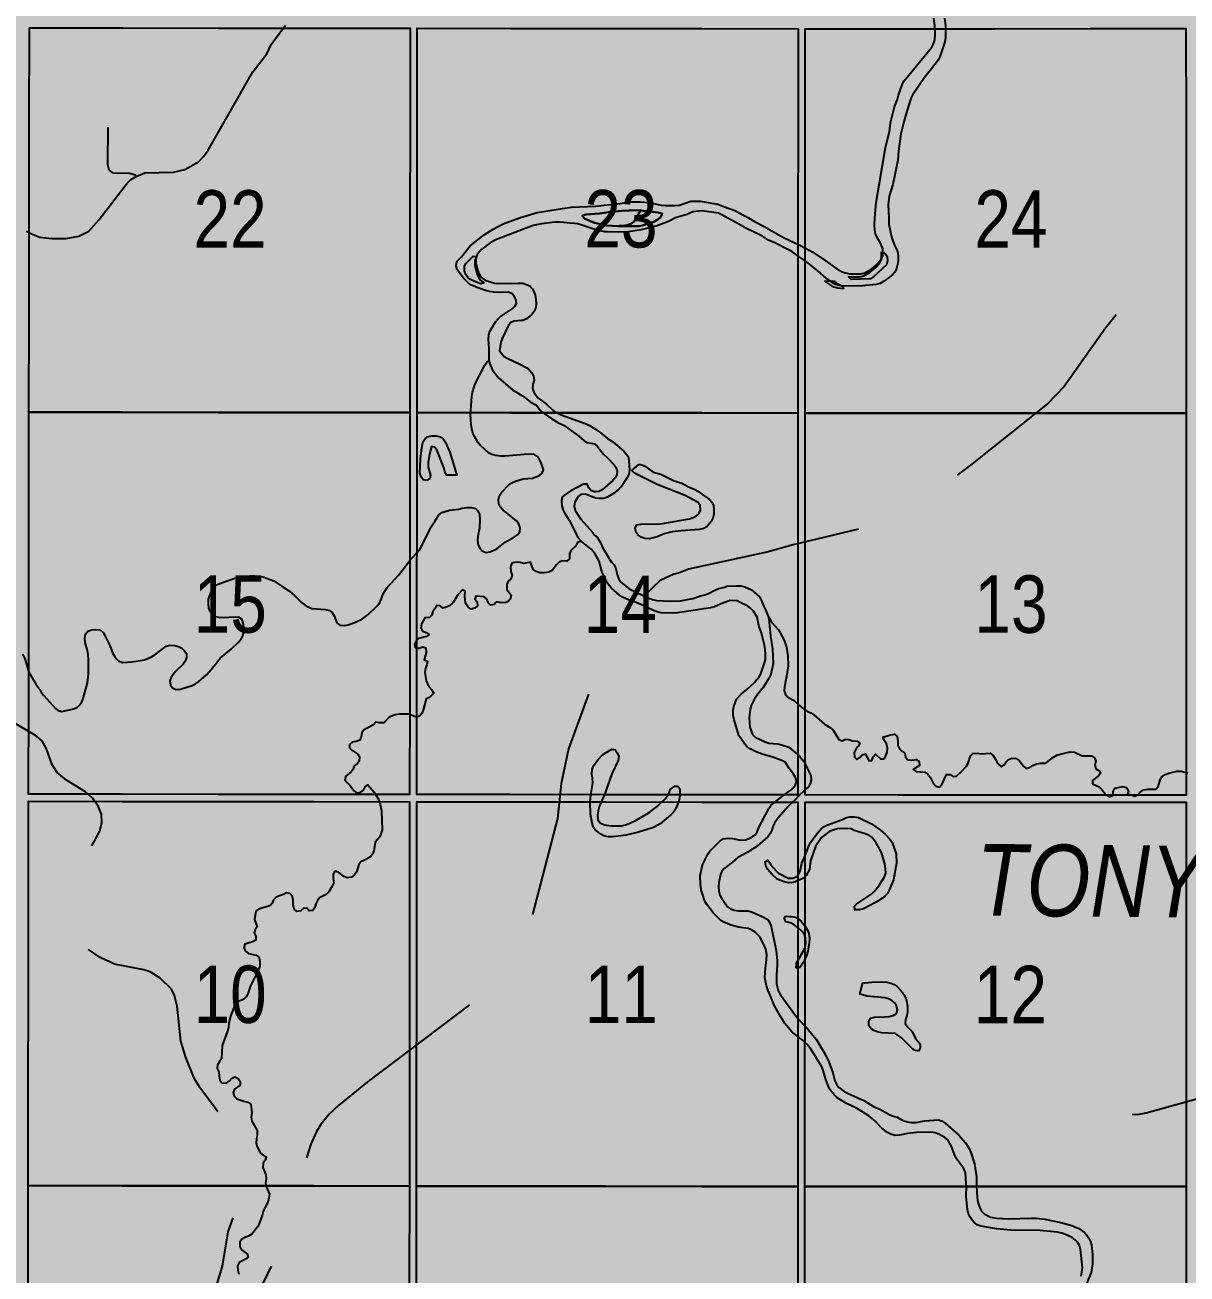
# Model space of a CAD drawing. Extents: x 403018 to 417191, y 6033193 to 6042673.
# Drawn here: x 414574.9 to 414736.7, y 6036660.3 to 6036834.4 of the extents above; entities that cross this region are included whole.
import ezdxf
from ezdxf.enums import TextEntityAlignment as Align

# ---------------------------------------------------------------- set-up
doc = ezdxf.new("R2010")
doc.units = 0
doc.header["$LTSCALE"] = 5
doc.linetypes.add('DASHED2', pattern=[9.525, 6.35, -3.175])
for name, color, linetype in [('Quarters', 8, 'Continuous'), ('RoadSeg', 57, 'DASHED2'), ('T-WATER', 160, 'Continuous'), ('T-WATER-T', 170, 'Continuous')]:
    doc.layers.add(name, color=color, linetype=linetype)
doc.layers.add('ROUTE-MAP-BACKGROUND-H', color=7, linetype='Continuous', true_color=0xf0ebff)
doc.styles.add('120', font='ARIALN.TTF', dxfattribs={"height": 13})
doc.styles.add('80LS', font='ARIALNI.TTF', dxfattribs={"height": 10})

msp = doc.modelspace()

# ---------------------------------------------------------------- hatches: boundary and pattern name
at = {"layer": 'ROUTE-MAP-BACKGROUND-H'}
h = msp.add_hatch(color=256, dxfattribs=at)
h.dxf.hatch_style = 1
h.paths.add_polyline_path([(412923.423, 6037807.465), (416092.9, 6037807.465), (416092.9, 6035965.758), (412923.423, 6035965.758)])

# ---------------------------------------------------------------- linework, layer by layer
at = {"layer": 'Quarters'}
for points in [[(414628.473, 6036793.733), (414628.465, 6036780.345), (414615.119, 6036780.36), (414601.773, 6036780.375), (414588.427, 6036780.39), (414575.416, 6036780.404), (414575.43, 6036793.792), (414575.443, 6036807.18), (414575.457, 6036820.568), (414575.47, 6036833.956), (414588.476, 6036833.941), (414601.817, 6036833.926), (414615.158, 6036833.911), (414628.498, 6036833.896), (414628.49, 6036820.508), (414628.482, 6036807.12), (414628.473, 6036793.733)], [(414682.521, 6036793.672), (414682.518, 6036780.284), (414669.172, 6036780.299), (414655.826, 6036780.314), (414642.48, 6036780.329), (414629.469, 6036780.343), (414629.478, 6036793.731), (414629.486, 6036807.119), (414629.494, 6036820.507), (414629.503, 6036833.895), (414642.509, 6036833.881), (414655.85, 6036833.866), (414669.19, 6036833.851), (414682.531, 6036833.836), (414682.528, 6036820.448), (414682.525, 6036807.06), (414682.521, 6036793.672)], [(414696.533, 6036780.284), (414683.522, 6036780.284), (414683.526, 6036793.672), (414683.529, 6036807.06), (414683.532, 6036820.448), (414683.535, 6036833.836), (414696.541, 6036833.838), (414709.882, 6036833.84), (414723.223, 6036833.843), (414736.564, 6036833.845), (414736.572, 6036820.459), (414736.579, 6036807.073), (414736.575, 6036793.679), (414736.571, 6036780.286), (414723.225, 6036780.285), (414709.879, 6036780.285), (414696.533, 6036780.284)], [(414628.44, 6036740.181), (414628.432, 6036727.128), (414615.081, 6036727.143), (414601.73, 6036727.158), (414588.379, 6036727.173), (414575.363, 6036727.188), (414575.376, 6036740.241), (414575.389, 6036753.629), (414575.403, 6036767.017), (414575.416, 6036780.404), (414588.427, 6036780.39), (414601.773, 6036780.375), (414615.119, 6036780.36), (414628.465, 6036780.345), (414628.457, 6036766.957), (414628.448, 6036753.569), (414628.44, 6036740.181)], [(414682.508, 6036740.119), (414682.505, 6036727.066), (414669.154, 6036727.082), (414655.803, 6036727.097), (414642.452, 6036727.112), (414629.436, 6036727.127), (414629.444, 6036740.18), (414629.453, 6036753.568), (414629.461, 6036766.956), (414629.469, 6036780.343), (414642.48, 6036780.329), (414655.826, 6036780.314), (414669.172, 6036780.299), (414682.518, 6036780.284), (414682.515, 6036766.896), (414682.511, 6036753.508), (414682.508, 6036740.119)], [(414736.576, 6036740.116), (414736.578, 6036727.061), (414723.227, 6036727.062), (414709.876, 6036727.064), (414696.525, 6036727.065), (414683.509, 6036727.066), (414683.512, 6036740.119), (414683.516, 6036753.508), (414683.519, 6036766.896), (414683.522, 6036780.284), (414696.533, 6036780.284), (414709.879, 6036780.285), (414723.225, 6036780.285), (414736.571, 6036780.286), (414736.573, 6036766.896), (414736.574, 6036753.506), (414736.576, 6036740.116)], [(414628.406, 6036685.96), (414628.398, 6036672.572), (414615.042, 6036672.587), (414601.686, 6036672.602), (414588.329, 6036672.618), (414575.308, 6036672.633), (414575.322, 6036686.02), (414575.335, 6036699.408), (414575.349, 6036712.796), (414575.362, 6036726.184), (414588.378, 6036726.169), (414601.729, 6036726.154), (414615.08, 6036726.139), (414628.431, 6036726.124), (414628.423, 6036712.736), (414628.414, 6036699.348), (414628.406, 6036685.96)], [(414682.495, 6036685.898), (414682.491, 6036672.51), (414669.135, 6036672.525), (414655.779, 6036672.541), (414642.423, 6036672.556), (414629.402, 6036672.571), (414629.41, 6036685.959), (414629.419, 6036699.347), (414629.427, 6036712.735), (414629.435, 6036726.122), (414642.451, 6036726.108), (414655.803, 6036726.092), (414669.154, 6036726.077), (414682.505, 6036726.062), (414682.501, 6036712.674), (414682.498, 6036699.286), (414682.495, 6036685.898)], [(414736.583, 6036685.887), (414736.585, 6036672.497), (414723.229, 6036672.5), (414709.873, 6036672.503), (414696.517, 6036672.507), (414683.496, 6036672.51), (414683.499, 6036685.898), (414683.502, 6036699.286), (414683.506, 6036712.674), (414683.509, 6036726.062), (414696.525, 6036726.061), (414709.876, 6036726.059), (414723.227, 6036726.058), (414736.578, 6036726.057), (414736.58, 6036712.667), (414736.582, 6036699.277), (414736.583, 6036685.887)], [(414628.372, 6036632.407), (414628.364, 6036619.352), (414615.003, 6036619.367), (414601.641, 6036619.383), (414588.28, 6036619.398), (414575.254, 6036619.413), (414575.268, 6036632.467), (414575.281, 6036645.857), (414575.295, 6036659.245), (414575.308, 6036672.633), (414588.329, 6036672.618), (414601.686, 6036672.602), (414615.042, 6036672.587), (414628.398, 6036672.572), (414628.389, 6036659.184), (414628.381, 6036645.796), (414628.372, 6036632.407)], [(414682.481, 6036632.345), (414682.478, 6036619.29), (414669.117, 6036619.306), (414655.756, 6036619.321), (414642.394, 6036619.336), (414629.368, 6036619.351), (414629.377, 6036632.405), (414629.385, 6036645.795), (414629.394, 6036659.183), (414629.402, 6036672.571), (414642.423, 6036672.556), (414655.779, 6036672.541), (414669.135, 6036672.525), (414682.491, 6036672.51), (414682.488, 6036659.122), (414682.485, 6036645.734), (414682.481, 6036632.345)], [(414736.59, 6036632.326), (414736.592, 6036619.27), (414723.231, 6036619.275), (414709.869, 6036619.28), (414696.508, 6036619.285), (414683.482, 6036619.29), (414683.485, 6036632.344), (414683.489, 6036645.734), (414683.492, 6036659.122), (414683.496, 6036672.51), (414696.517, 6036672.507), (414709.873, 6036672.503), (414723.229, 6036672.5), (414736.585, 6036672.497), (414736.587, 6036659.107), (414736.589, 6036645.717), (414736.59, 6036632.326)]]:
    msp.add_lwpolyline(points, close=True, dxfattribs=at)
at = {"layer": 'RoadSeg', "flags": 128}
for points in [[(414939.323, 6036762.485), (414941.321, 6036780.567), (414941.621, 6036784.563), (414940.622, 6036784.563), (414921.141, 6036786.695), (414917.212, 6036787.261), (414915.68, 6036787.794), (414914.748, 6036788.526), (414911.851, 6036791.39), (414908.154, 6036794.92), (414889.773, 6036812.835), (414882.58, 6036820.461), (414881.481, 6036821.36), (414880.815, 6036821.726), (414879.317, 6036821.992), (414871.891, 6036821.959), (414870.425, 6036822.692), (414854.908, 6036838.443), (414853.276, 6036840.008), (414849.58, 6036843.005), (414838.125, 6036854.227), (414848.115, 6036864.017), (414851.012, 6036866.515), (414851.345, 6036867.047), (414857.072, 6036872.209), (414857.405, 6036873.041), (414854.908, 6036871.909), (414831.398, 6036859.688), (414814.715, 6036851.363), (414796.832, 6036843.671), (414794.735, 6036842.638), (414792.437, 6036841.207), (414775.587, 6036830.551), (414771.058, 6036827.787), (414770.559, 6036827.72), (414761.834, 6036822.159), (414756.44, 6036818.196), (414749.347, 6036812.569), (414747.515, 6036810.87), (414739.89, 6036805.01), (414730.699, 6036798.05), (414728.268, 6036795.786), (414725.371, 6036792.122), (414719.577, 6036783.964), (414717.279, 6036781.566), (414706.556, 6036773.041), (414699.23, 6036767.414), (414697.332, 6036766.182), (414694.968, 6036765.216), (414691.272, 6036764.184), (414681.848, 6036761.919), (414678.185, 6036760.887), (414667.262, 6036758.523), (414665.864, 6036757.99), (414665.231, 6036757.857), (414663.333, 6036756.957), (414660.935, 6036754.66), (414659.803, 6036753.328), (414656.573, 6036749.165), (414655.607, 6036747.467), (414650.579, 6036733.481), (414649.547, 6036728.686), (414649.014, 6036723.791), (414644.951, 6036708.107), (414643.752, 6036704.743), (414642.321, 6036702.545), (414639.723, 6036700.081), (414622.507, 6036687.061), (414618.578, 6036683.864), (414617.212, 6036682.599), (414616.047, 6036681.167), (414615.448, 6036680.201), (414614.682, 6036678.436), (414609.287, 6036661.653), (414608.088, 6036659.189), (414606.057, 6036656.925), (414605.358, 6036656.392), (414601.794, 6036654.327), (414599.697, 6036653.295), (414592.704, 6036649.232), (414585.511, 6036645.436), (414582.314, 6036643.405), (414579.55, 6036640.707), (414579.284, 6036640.641), (414578.451, 6036639.575), (414576.187, 6036637.677), (414575.354, 6036636.678), (414572.69, 6036636.678)], [(414590.339, 6036813.235), (414591.538, 6036813.734), (414595.534, 6036813.834), (414597.099, 6036814.2), (414599.031, 6036815.299), (414599.73, 6036816.032), (414600.363, 6036816.897), (414606.59, 6036827.82), (414608.521, 6036830.318), (414609.154, 6036831.616), (414610.985, 6036834.147), (414612.917, 6036836.511), (414613.949, 6036837.311), (414614.915, 6036838.975), (414617.246, 6036846.634), (414618.378, 6036848.666), (414619.41, 6036849.998)], [(414657.239, 6036524.757), (414653.509, 6036526.788), (414650.546, 6036528.919), (414649.613, 6036530.285), (414648.648, 6036533.315), (414647.748, 6036534.647), (414646.084, 6036536.245), (414643.02, 6036538.576), (414641.721, 6036540.474), (414639.057, 6036546.036), (414637.792, 6036548.2), (414636.26, 6036549.499), (414632.264, 6036551.563), (414629.333, 6036552.762), (414626.07, 6036554.927), (414622.108, 6036556.591), (414619.577, 6036557.957), (414617.912, 6036560.388), (414616.313, 6036564.251), (414615.314, 6036567.847), (414613.416, 6036570.944), (414612.917, 6036572.842), (414612.684, 6036575.173), (414612.251, 6036576.205), (414610.386, 6036577.437), (414609.653, 6036578.336), (414609.354, 6036579.069), (414608.921, 6036581.9), (414608.588, 6036582.532), (414608.121, 6036583.065), (414607.489, 6036583.465), (414605.99, 6036583.931), (414604.758, 6036584.797), (414604.125, 6036585.662), (414601.894, 6036589.725), (414601.495, 6036591.19), (414601.328, 6036596.751), (414600.929, 6036598.25), (414599.597, 6036600.048), (414598.531, 6036601.114), (414596.267, 6036602.912), (414594.835, 6036604.277), (414594.169, 6036605.543), (414594.202, 6036607.874), (414595.534, 6036610.737), (414595.567, 6036611.137), (414598.231, 6036615.766), (414599.064, 6036618.03), (414599.464, 6036620.361), (414599.83, 6036624.024), (414600.962, 6036629.452), (414600.929, 6036630.851), (414600.496, 6036632.549), (414599.264, 6036635.346), (414597.632, 6036637.644), (414597.199, 6036638.809), (414597.033, 6036640.607), (414597.266, 6036642.872), (414597.998, 6036645.17), (414597.965, 6036645.669), (414599.23, 6036650.697), (414599.697, 6036653.295), (414601.461, 6036658.356), (414602.361, 6036661.42), (414603.16, 6036666.182), (414605.324, 6036672.309), (414605.357, 6036674.806), (414604.891, 6036677.004), (414603.926, 6036679.502), (414601.495, 6036683.265), (414599.197, 6036686.295), (414598.464, 6036687.527), (414597.266, 6036690.491), (414596.566, 6036692.755), (414596.034, 6036697.65), (414595.701, 6036699.116), (414595.268, 6036700.015), (414593.669, 6036701.546), (414592.271, 6036702.412), (414591.405, 6036702.712), (414587.309, 6036703.511), (414585.344, 6036704.41), (414582.847, 6036706.142), (414581.948, 6036707.307), (414581.681, 6036708.473), (414581.781, 6036709.272), (414582.147, 6036710.438), (414583.613, 6036713.101), (414583.912, 6036714.101), (414583.513, 6036717.53), (414583.646, 6036718.729), (414583.912, 6036719.495), (414585.278, 6036722.026), (414585.577, 6036723.225), (414585.511, 6036724.39), (414585.045, 6036725.522), (414584.245, 6036726.621), (414583.28, 6036727.52), (414580.649, 6036729.152), (414579.317, 6036730.218), (414578.651, 6036731.25), (414577.852, 6036733.481), (414577.186, 6036734.647), (414576.32, 6036735.346), (414572.257, 6036737.777), (414570.726, 6036739.109), (414569.36, 6036740.907), (414568.028, 6036743.704), (414563.067, 6036751.496), (414559.437, 6036754.294), (414555.974, 6036756.358), (414554.875, 6036757.391), (414554.109, 6036758.389), (414553.576, 6036759.122), (414551.278, 6036762.252), (414550.646, 6036763.684), (414550.479, 6036764.45), (414550.113, 6036770.045), (414550.213, 6036779.835), (414549.913, 6036786.095), (414549.68, 6036787.361), (414548.315, 6036788.56), (414541.854, 6036793.254), (414541.621, 6036793.654), (414541.222, 6036793.754), (414538.724, 6036795.619), (414537.159, 6036796.585), (414535.361, 6036797.251), (414533.863, 6036797.417), (414533.896, 6036798.849), (414534.096, 6036799.748), (414535.228, 6036801.313), (414547.316, 6036808.306), (414548.581, 6036809.205), (414550.912, 6036811.57), (414551.178, 6036812.402), (414550.979, 6036813.334), (414548.148, 6036822.226), (414547.882, 6036823.857), (414547.715, 6036834.646), (414547.749, 6036841.007), (414547.882, 6036841.606), (414548.681, 6036842.439), (414558.438, 6036847.467)], [(414558.238, 6036767.447), (414559.537, 6036770.943), (414559.803, 6036772.342), (414559.171, 6036779.868), (414559.27, 6036781.267), (414559.903, 6036782.266), (414566.363, 6036789.225), (414568.661, 6036791.923), (414569.027, 6036792.755), (414569.693, 6036795.586), (414571.891, 6036807.274), (414575.754, 6036805.243), (414576.919, 6036804.81), (414578.584, 6036804.61), (414580.616, 6036804.61), (414582.381, 6036804.91), (414583.746, 6036805.609), (414585.178, 6036807.241), (414589.074, 6036812.302), (414589.54, 6036812.802), (414590.339, 6036813.235), (414590.273, 6036813.435), (414589.407, 6036813.668), (414587.209, 6036813.701), (414586.576, 6036814.134), (414586.41, 6036814.933), (414586.443, 6036820.128)], [(414729.067, 6036682.599), (414729.833, 6036682.532), (414730.998, 6036682.798), (414739.89, 6036685.263), (414743.32, 6036686.162), (414743.752, 6036686.362), (414744.152, 6036686.961), (414743.952, 6036692.322), (414743.453, 6036694.886), (414742.52, 6036697.084), (414741.554, 6036698.649), (414741.155, 6036699.682), (414741.088, 6036700.314), (414741.255, 6036701.646), (414742.054, 6036704.81), (414743.919, 6036709.938), (414744.052, 6036710.071), (414744.218, 6036710.005), (414743.919, 6036719.096), (414744.085, 6036720.627), (414744.485, 6036721.993), (414745.517, 6036723.591), (414747.315, 6036725.522), (414749.114, 6036726.788), (414751.645, 6036728.02), (414757.339, 6036729.885), (414758.604, 6036730.75), (414759.703, 6036731.916), (414766.33, 6036740.741), (414767.995, 6036742.705), (414769.56, 6036743.937), (414775.854, 6036747.501), (414778.218, 6036749.166), (414779.85, 6036751.53), (414783.513, 6036758.056), (414784.711, 6036759.655), (414787.642, 6036762.652), (414788.341, 6036763.151), (414789.373, 6036763.518), (414792.837, 6036763.118), (414794.402, 6036762.718)]]:
    msp.add_lwpolyline(points, dxfattribs=at)
at = {"layer": 'T-WATER', "linetype": 'Continuous', "flags": 128}
for points in [[(414702.917, 6036835.285), (414703.066, 6036834.281), (414703.056, 6036832.632), (414702.989, 6036832.027), (414702.273, 6036829.923), (414702.042, 6036829.459), (414701.128, 6036828.237), (414700.159, 6036827.054), (414698.49, 6036824.597), (414698.242, 6036824.117), (414697.739, 6036822.505), (414697.264, 6036820.883), (414696.866, 6036819.192), (414696.506, 6036816.76), (414696.411, 6036815.529), (414695.712, 6036812.117), (414695.233, 6036810.519), (414695.093, 6036809.299), (414695.155, 6036807.482), (414695.199, 6036806.584), (414695.569, 6036804.842), (414695.714, 6036804.26), (414695.908, 6036803.751), (414696.171, 6036803.287), (414696.371, 6036802.802), (414696.462, 6036802.202), (414696.466, 6036801.557), (414696.384, 6036800.965), (414696.233, 6036800.412), (414695.999, 6036799.931), (414695.665, 6036799.533), (414695.278, 6036799.201), (414694.443, 6036798.616), (414693.969, 6036798.354), (414693.42, 6036798.181), (414691.513, 6036797.999), (414689.029, 6036797.98), (414688.225, 6036798.079), (414687.671, 6036798.22), (414686.427, 6036799.055), (414685.292, 6036800.114), (414683.677, 6036801.383), (414682.672, 6036802.066), (414681.657, 6036802.784), (414681.219, 6036803.034), (414679.407, 6036803.954), (414678.406, 6036804.384), (414677.571, 6036804.915), (414675.281, 6036806.028), (414673.966, 6036806.791), (414672.648, 6036807.47), (414672.105, 6036807.787), (414671.469, 6036808.14), (414669.119, 6036808.458), (414667.869, 6036808.307), (414667.036, 6036807.953), (414665.472, 6036807.471), (414664.508, 6036806.967), (414662.919, 6036806.39), (414660.659, 6036805.834), (414658.881, 6036805.55), (414657.534, 6036805.502), (414655.97, 6036805.537), (414655.6, 6036805.552), (414655.023, 6036805.665), (414653.948, 6036805.937), (414651.88, 6036806.667), (414649.36, 6036806.885), (414648.666, 6036806.875), (414646.779, 6036806.667), (414645.63, 6036806.393), (414640.529, 6036804.48), (414639.662, 6036803.992), (414638.502, 6036803.106), (414637.854, 6036802.395), (414637.665, 6036801.892), (414637.646, 6036801.223), (414637.926, 6036800.114), (414638.12, 6036799.62), (414638.361, 6036799.201), (414638.962, 6036798.778), (414640.23, 6036798.383), (414640.824, 6036798.321)], [(414677.828, 6036806.286), (414680.52, 6036804.726), (414682.671, 6036803.725), (414683.676, 6036803.195), (414684.602, 6036802.68), (414686.326, 6036801.53), (414687.932, 6036800.383), (414688.784, 6036799.902), (414689.699, 6036799.671), (414691.294, 6036799.691), (414691.861, 6036799.814), (414692.749, 6036800.323), (414693.496, 6036800.976), (414694.119, 6036801.713), (414694.321, 6036802.169), (414694.325, 6036803.157), (414694.077, 6036803.847), (414693.547, 6036804.756), (414693.334, 6036805.265), (414693.213, 6036805.829), (414693.163, 6036806.477), (414693.206, 6036807.48), (414693.427, 6036809.612), (414694.702, 6036817.288), (414694.97, 6036818.407), (414695.29, 6036819.461), (414695.405, 6036820.723), (414695.964, 6036822.961), (414696.365, 6036824.019), (414696.515, 6036824.591), (414697.095, 6036826.138), (414697.321, 6036826.579), (414701.156, 6036831.258), (414701.418, 6036831.721), (414701.575, 6036832.306), (414701.625, 6036832.944), (414701.585, 6036834.279), (414701.467, 6036835.284)], [(414639.532, 6036787.628), (414639.489, 6036789.238), (414639.425, 6036790.538), (414639.465, 6036791.18), (414639.618, 6036791.664), (414640.394, 6036792.994), (414640.696, 6036793.359), (414641.06, 6036793.702), (414642.701, 6036794.806), (414643.092, 6036795.164), (414643.298, 6036795.547), (414643.235, 6036796.135), (414643.01, 6036796.584), (414642.674, 6036796.95), (414642.169, 6036797.108), (414641.152, 6036797.097), (414640.15, 6036797.129), (414639.574, 6036797.214), (414639.015, 6036797.347), (414638.067, 6036797.684), (414637.8, 6036797.781), (414637.533, 6036797.895), (414637.051, 6036798.102), (414636.643, 6036798.381), (414635.937, 6036799.075), (414635.312, 6036799.851), (414635.056, 6036800.277), (414634.903, 6036800.807), (414634.999, 6036801.388), (414635.658, 6036802.073), (414636.868, 6036803.581), (414638.821, 6036805.117), (414640.073, 6036805.907), (414641.469, 6036806.638), (414643.723, 6036807.474), (414646.18, 6036808.211), (414649.716, 6036808.801), (414650.965, 6036808.98), (414654.315, 6036809.114), (414655.968, 6036809.311), (414657.438, 6036809.451), (414659.245, 6036809.708), (414660.555, 6036809.732), (414661.806, 6036809.628), (414663.464, 6036809.264), (414664.061, 6036809.198), (414665.403, 6036809.199), (414666.041, 6036809.261), (414667.576, 6036809.787), (414668.882, 6036809.823), (414671.37, 6036809.409), (414672.283, 6036809.009), (414673.708, 6036808.517), (414675.627, 6036807.47), (414676.449, 6036806.973), (414677.828, 6036806.286)], [(414640.824, 6036798.321), (414643.557, 6036798.404), (414644.198, 6036798.362), (414645.159, 6036797.996), (414645.364, 6036797.792), (414645.496, 6036797.66), (414645.734, 6036797.219), (414645.936, 6036796.729), (414646.026, 6036796.13), (414646.045, 6036795.452), (414645.944, 6036794.862), (414645.747, 6036794.394), (414645.467, 6036793.999), (414644.689, 6036793.431), (414644.24, 6036793.199), (414643.976, 6036793.166), (414642.98, 6036793.097), (414642.506, 6036792.885), (414642.214, 6036792.521), (414641.327, 6036790.662), (414641.135, 6036790.155), (414640.967, 6036788.941), (414641.351, 6036788.424), (414641.598, 6036788.176), (414642.04, 6036787.91), (414643.871, 6036787.047), (414644.745, 6036786.568), (414645.136, 6036786.263), (414645.47, 6036785.905), (414645.666, 6036785.417), (414645.757, 6036784.843), (414645.596, 6036784.323), (414645.55, 6036783.714), (414645.724, 6036783.2), (414646.296, 6036782.392), (414647.515, 6036781.515), (414648.376, 6036780.685), (414648.59, 6036780.52), (414649.517, 6036780.046), (414653.016, 6036778.778), (414653.465, 6036778.563), (414654.328, 6036778.041), (414655.156, 6036777.438), (414655.985, 6036776.719), (414656.753, 6036776.253), (414658.258, 6036774.96), (414658.893, 6036774.246), (414658.986, 6036773.658), (414659.04, 6036772.312), (414658.965, 6036771.744), (414658.745, 6036771.293), (414658.228, 6036770.459), (414657.925, 6036770.071), (414657.582, 6036769.692), (414656.842, 6036769.068), (414655.99, 6036768.546), (414655.48, 6036768.4), (414654.846, 6036768.382), (414654.305, 6036768.444), (414652.928, 6036769.004), (414652.299, 6036768.944), (414651.924, 6036768.656), (414651.42, 6036767.878), (414651.357, 6036767.288), (414651.478, 6036766.729), (414652.26, 6036765.482), (414653.901, 6036763.696), (414654.167, 6036763.28), (414654.533, 6036762.976), (414655.071, 6036762.152), (414655.258, 6036761.666), (414655.789, 6036760.695), (414655.994, 6036760.391), (414656.543, 6036759.525), (414656.861, 6036759.176), (414657.101, 6036758.749), (414657.381, 6036757.626), (414657.573, 6036757.13), (414657.852, 6036756.73), (414658.998, 6036755.814), (414660.878, 6036754.891), (414661.502, 6036754.575), (414662.261, 6036754.285), (414662.833, 6036754.184), (414664.77, 6036754.091), (414666.154, 6036754.121), (414667.9, 6036754.447), (414668.955, 6036754.823), (414669.547, 6036754.948), (414670.07, 6036755.129), (414670.961, 6036755.62)], [(414640.972, 6036768.786), (414641.236, 6036769.226), (414642.269, 6036770.274), (414642.688, 6036770.568), (414643.165, 6036770.773), (414644.252, 6036771.101), (414645.559, 6036771.193), (414646.518, 6036771.601), (414646.91, 6036771.927), (414647.055, 6036772.405), (414646.701, 6036773.421), (414646.462, 6036773.898), (414646.157, 6036774.293), (414645.711, 6036774.539), (414644.366, 6036774.503), (414641.758, 6036774.291), (414641.073, 6036774.299), (414640.449, 6036774.372), (414639.878, 6036774.509), (414639.428, 6036774.757), (414638.29, 6036775.741), (414637.973, 6036776.134), (414637.456, 6036777.029), (414637.249, 6036777.498), (414637.08, 6036778.07), (414636.98, 6036778.708), (414636.92, 6036780.09), (414636.966, 6036780.676), (414637.107, 6036782.594), (414637.212, 6036783.174), (414637.537, 6036784.218), (414637.957, 6036785.173), (414638.216, 6036785.591), (414638.904, 6036786.968), (414639.184, 6036787.371), (414639.532, 6036787.628)], [(414639.532, 6036787.628), (414639.565, 6036787.223), (414639.96, 6036786.281), (414640.873, 6036785.128), (414642.782, 6036783.535), (414644.056, 6036782.722), (414644.455, 6036782.472), (414645.203, 6036781.865), (414646.081, 6036781.404), (414646.63, 6036780.685), (414647.029, 6036780.317), (414648.252, 6036779.497), (414649.083, 6036778.986), (414649.966, 6036778.543), (414651.998, 6036777.076), (414652.726, 6036776.415), (414653.149, 6036776.168), (414654.204, 6036776), (414654.559, 6036775.647), (414655.048, 6036775.04), (414655.502, 6036774.506), (414655.987, 6036774.053), (414656.859, 6036773.133), (414657.136, 6036772.746), (414657.345, 6036772.236), (414657.303, 6036771.681), (414657.052, 6036771.26), (414656.727, 6036770.884), (414655.989, 6036770.245), (414655.268, 6036769.593), (414654.805, 6036769.363), (414654.298, 6036769.323), (414654.163, 6036769.313), (414653.672, 6036769.507), (414653.372, 6036769.88), (414653.18, 6036770.396), (414652.633, 6036770.388), (414650.876, 6036769.432), (414650.049, 6036768.89), (414649.696, 6036768.574), (414649.568, 6036768.038), (414649.609, 6036767.379), (414649.779, 6036766.856), (414649.991, 6036766.401), (414650.737, 6036765.222), (414651.419, 6036763.779), (414651.917, 6036762.903), (414652.314, 6036762.44)], [(414605.251, 6036751.054), (414605.069, 6036751.571), (414604.617, 6036751.822), (414601.952, 6036751.765), (414601.909, 6036751.777), (414601.413, 6036751.913), (414601.007, 6036752.219), (414600.686, 6036752.591), (414600.469, 6036753.078), (414600.422, 6036753.702), (414600.428, 6036753.904), (414600.441, 6036754.338), (414600.782, 6036755.344), (414601.032, 6036755.786), (414601.339, 6036756.157), (414601.754, 6036756.423), (414601.908, 6036756.491), (414602.252, 6036756.643), (414604.362, 6036757.362), (414604.917, 6036757.489), (414606.16, 6036757.602), (414606.812, 6036757.608), (414607.998, 6036757.445), (414609.025, 6036757.111), (414609.498, 6036756.894), (414610.796, 6036756.01), (414611.693, 6036755.468), (414612.429, 6036754.815), (414613.117, 6036754.113), (414613.381, 6036753.902), (414613.879, 6036753.503), (414614.297, 6036753.263), (414614.791, 6036753.068), (414616.71, 6036752.932), (414617.259, 6036752.792), (414617.655, 6036752.476), (414617.91, 6036752.031), (414618.29, 6036751.035), (414618.691, 6036750.731), (414619.293, 6036750.682), (414619.864, 6036750.796), (414620.905, 6036751.128), (414621.848, 6036751.62), (414622.654, 6036752.238), (414623.791, 6036753.278), (414624.126, 6036753.672), (414624.26, 6036753.9), (414624.367, 6036754.09), (414624.755, 6036755.077), (414625.283, 6036755.964), (414626.946, 6036757.745), (414628.616, 6036759.909), (414628.782, 6036760.124), (414629.62, 6036760.993), (414629.803, 6036761.181), (414630.058, 6036761.597), (414631.209, 6036763.971), (414631.448, 6036764.448), (414632.011, 6036765.25), (414632.512, 6036766.121), (414632.911, 6036766.419), (414634.001, 6036766.73), (414635.234, 6036766.899), (414635.756, 6036767.054), (414636.404, 6036767.127), (414637.069, 6036767.128), (414637.598, 6036766.985), (414637.941, 6036766.638), (414638.167, 6036766.152), (414638.229, 6036765.493), (414638.164, 6036764.232), (414637.927, 6036763.15), (414637.897, 6036762.522), (414637.994, 6036761.897), (414638.23, 6036761.443), (414638.549, 6036761.066), (414639.029, 6036760.87), (414639.636, 6036760.932), (414640.589, 6036761.369), (414641.72, 6036762.283), (414643.051, 6036763.025), (414643.462, 6036763.328), (414643.763, 6036763.727), (414643.828, 6036764.305), (414643.644, 6036764.813), (414643.343, 6036765.228), (414641.42, 6036766.812), (414641.109, 6036767.175), (414640.871, 6036767.623), (414640.819, 6036768.23), (414640.972, 6036768.786)], [(414652.314, 6036762.44), (414651.818, 6036762.237), (414651.6, 6036761.786), (414650.886, 6036761.129), (414650.686, 6036760.654), (414650.692, 6036759.99), (414650.34, 6036759.657), (414649.7, 6036759.672), (414649.218, 6036759.45), (414648.873, 6036759.115), (414648.274, 6036758.359), (414647.81, 6036758.121), (414647.224, 6036758.022), (414646.585, 6036758.033), (414646.075, 6036758.21), (414645.644, 6036758.482), (414645.27, 6036759.507), (414644.314, 6036759.299), (414643.809, 6036759.459), (414643.203, 6036759.509), (414642.656, 6036759.371), (414642.495, 6036758.867), (414642.524, 6036758.217), (414642.693, 6036757.666), (414642.506, 6036757.2), (414642.149, 6036756.874), (414641.964, 6036756.394), (414641.979, 6036755.716)], [(414682.177, 6036729.485), (414681.915, 6036729.953), (414681.305, 6036730.744), (414680.766, 6036731.573), (414680.355, 6036731.837), (414679.392, 6036732.215), (414678.887, 6036732.392), (414677.682, 6036732.694), (414676.77, 6036733.031), (414675.86, 6036733.497), (414675.442, 6036733.795), (414675.118, 6036734.131), (414674.277, 6036735.36), (414673.616, 6036737.531), (414673.502, 6036738.135), (414673.475, 6036738.825), (414673.582, 6036739.413), (414673.973, 6036740.401), (414674.612, 6036741.119), (414675.381, 6036741.744), (414676.45, 6036742.741), (414676.808, 6036743.14), (414677.093, 6036743.493), (414677.344, 6036743.942), (414677.873, 6036745.459), (414677.981, 6036745.955), (414678.017, 6036746.681), (414677.974, 6036747.348), (414677.864, 6036747.945), (414677.448, 6036749.618), (414677.068, 6036750.677), (414676.849, 6036751.846), (414676.337, 6036752.699), (414675.959, 6036753.068), (414675.552, 6036753.356), (414674.484, 6036753.892), (414674.057, 6036754.107), (414673.053, 6036754.18), (414672.324, 6036753.895), (414672.317, 6036753.892), (414672.159, 6036753.819), (414670.888, 6036753.282), (414670.331, 6036753.125), (414667.606, 6036752.732), (414665.425, 6036752.414), (414663.458, 6036752.442), (414662.91, 6036752.566), (414662.414, 6036752.75), (414660.621, 6036753.614), (414660.005, 6036753.894), (414659.987, 6036753.905), (414658.998, 6036754.22), (414658.082, 6036754.643), (414657.664, 6036754.919), (414656.567, 6036755.89), (414656.216, 6036756.25), (414655.996, 6036756.569), (414655.261, 6036758.065), (414654.814, 6036759.636), (414654.639, 6036759.965), (414654.3, 6036760.55), (414654.065, 6036760.964), (414653.719, 6036761.312), (414652.314, 6036762.44)], [(414670.961, 6036755.62), (414671.461, 6036755.828), (414672.348, 6036756.036), (414672.604, 6036756.145), (414673.946, 6036756.218), (414674.577, 6036756.189), (414675.113, 6036756.061), (414676.037, 6036755.637), (414676.805, 6036755.023), (414677.148, 6036754.676), (414677.412, 6036754.246), (414677.532, 6036753.891), (414677.798, 6036753.237), (414678.063, 6036752.792), (414678.354, 6036752.006)], [(414641.979, 6036755.716), (414642.574, 6036754.92), (414642.478, 6036754.385), (414642.162, 6036754.02), (414641.824, 6036753.897), (414641.658, 6036753.837), (414641.036, 6036753.872), (414640.928, 6036753.897), (414640.509, 6036753.993), (414640.433, 6036753.897), (414640.209, 6036753.616), (414639.719, 6036753.516), (414639.383, 6036753.855), (414639.366, 6036753.897), (414639.183, 6036754.354), (414638.806, 6036754.662), (414637.637, 6036754.791), (414637.525, 6036754.363), (414637.826, 6036753.988), (414637.837, 6036753.898), (414637.895, 6036753.427), (414637.521, 6036753.111), (414636.983, 6036752.968), (414636.582, 6036753.245), (414636.297, 6036753.661), (414636.236, 6036753.898), (414636.153, 6036754.196), (414636.113, 6036754.835), (414636.179, 6036755.444), (414635.808, 6036755.666), (414635.161, 6036754.951), (414634.485, 6036753.898), (414634.37, 6036753.727), (414633.993, 6036753.44), (414633.524, 6036753.217), (414633.052, 6036753.086), (414632.699, 6036753.416), (414632.176, 6036753.458), (414631.958, 6036753.02), (414631.666, 6036752.654), (414631.508, 6036752.145), (414631.194, 6036751.778), (414630.556, 6036751.762), (414630.09, 6036750.894), (414629.987, 6036750.344), (414630.233, 6036749.893), (414630.74, 6036749.701), (414631.154, 6036749.444), (414630.783, 6036749.143), (414629.68, 6036748.873), (414629.625, 6036748.811), (414629.351, 6036748.527), (414629.131, 6036748.079), (414629.187, 6036747.6), (414629.625, 6036747.547), (414629.767, 6036747.53), (414630.273, 6036747.713), (414630.704, 6036747.57), (414630.755, 6036746.939), (414630.453, 6036745.908), (414630.906, 6036745.694), (414630.819, 6036745.188), (414630.62, 6036744.733), (414630.544, 6036744.144), (414630.747, 6036742.961), (414631.066, 6036742.21), (414631.5, 6036741.744), (414631.791, 6036741.261), (414631.22, 6036740.649), (414630.715, 6036740.474), (414630.313, 6036738.887), (414630.116, 6036738.426), (414629.82, 6036738.049), (414629.629, 6036738.017), (414629.255, 6036737.957), (414628.636, 6036738.196), (414628.296, 6036738.324), (414627.023, 6036738.319), (414626.41, 6036738.249), (414625.892, 6036738.071), (414625.497, 6036737.804), (414624.819, 6036737.143), (414624.248, 6036737.132), (414623.703, 6036737.231), (414623.422, 6036736.851), (414622.509, 6036736.386), (414622.101, 6036736.123), (414621.781, 6036735.753), (414621.678, 6036735.186), (414621.508, 6036734.693), (414620.999, 6036734.509)], [(414574.529, 6036746.698), (414574.884, 6036745.95), (414575.355, 6036744.328), (414575.53, 6036743.97), (414575.665, 6036743.699), (414576.369, 6036742.531), (414576.923, 6036741.765), (414577.167, 6036741.323), (414577.486, 6036740.938), (414579.106, 6036739.127), (414579.479, 6036738.817), (414580.01, 6036738.694), (414581.655, 6036739.094), (414582.154, 6036739.299), (414582.511, 6036739.621), (414582.788, 6036740.048), (414582.967, 6036740.53), (414583.559, 6036742.684), (414583.696, 6036743.93), (414583.709, 6036745.981), (414583.664, 6036746.632), (414583.557, 6036747.213), (414583.242, 6036748.308), (414583.192, 6036748.937), (414583.302, 6036749.489), (414583.591, 6036749.899), (414584.102, 6036750.093), (414584.741, 6036750.141), (414585.346, 6036750.067), (414585.725, 6036749.73), (414585.994, 6036749.303), (414586.693, 6036747.913), (414587.063, 6036746.877), (414587.305, 6036746.432), (414587.596, 6036746.031), (414587.948, 6036745.711), (414588.486, 6036745.546), (414589.75, 6036745.612), (414591.495, 6036745.913), (414592.478, 6036746.321), (414592.934, 6036746.577), (414594.501, 6036747.787), (414595.046, 6036747.943), (414595.667, 6036747.909), (414596.231, 6036747.764), (414596.69, 6036747.543), (414597.05, 6036747.206), (414597.344, 6036746.791), (414597.333, 6036746.188), (414597.149, 6036745.71), (414596.869, 6036745.286), (414595.806, 6036744.251), (414595.498, 6036743.872), (414595.226, 6036743.441), (414595.045, 6036742.957), (414595.117, 6036742.373), (414595.427, 6036742.012), (414595.891, 6036741.76), (414596.518, 6036741.833), (414598.141, 6036742.342), (414598.616, 6036742.572), (414599.024, 6036742.852), (414600.13, 6036743.823), (414600.806, 6036744.547), (414601.91, 6036745.953), (414602.035, 6036746.114), (414603.57, 6036747.392), (414604.653, 6036748.413), (414604.957, 6036748.774), (414605.198, 6036749.245), (414605.336, 6036749.801), (414605.342, 6036750.452), (414605.251, 6036751.054)], [(414678.354, 6036752.006), (414678.521, 6036751.14), (414678.685, 6036749.2), (414678.993, 6036747.428), (414679.05, 6036745.402), (414678.844, 6036744.26), (414678.68, 6036743.744), (414678.466, 6036743.284), (414677.654, 6036742.028), (414676.931, 6036741.133), (414676.467, 6036740.48), (414676.009, 6036739.547), (414675.884, 6036739.012), (414675.741, 6036737.814), (414675.799, 6036736.519), (414676.195, 6036735.504), (414676.54, 6036735.132), (414677.943, 6036734.465), (414678.446, 6036734.305), (414679.663, 6036734.187), (414680.224, 6036734.078), (414681.239, 6036733.712), (414682.723, 6036732.453), (414683.363, 6036731.671), (414683.724, 6036731.015), (414683.729, 6036731.005), (414684.309, 6036729.772), (414684.366, 6036729.141), (414684.217, 6036728.631), (414683.965, 6036728.217), (414683.731, 6036727.974), (414682.528, 6036726.851), (414682.156, 6036726.432), (414681.766, 6036726.058), (414681.092, 6036725.434), (414680.786, 6036725.024), (414679.762, 6036723.889), (414679.24, 6036723.135), (414679.015, 6036722.698), (414678.858, 6036722.162), (414678.65, 6036721.681), (414678.342, 6036721.259), (414676.82, 6036719.939), (414675.546, 6036719.096), (414674.162, 6036718.357), (414673.385, 6036717.707), (414672.232, 6036716.808), (414671.924, 6036716.448), (414671.736, 6036715.969), (414671.479, 6036714.882), (414671.459, 6036714.304), (414671.504, 6036713.684), (414671.63, 6036713.123), (414671.884, 6036712.698), (414672.729, 6036711.467), (414673.125, 6036711.189), (414673.654, 6036711.026), (414674.218, 6036710.935), (414675.515, 6036710.921), (414676.038, 6036710.783), (414677.433, 6036710.187), (414678.335, 6036709.696), (414678.618, 6036709.271), (414678.765, 6036708.733), (414679.468, 6036705.403), (414679.604, 6036703.965), (414679.607, 6036703.295), (414679.51, 6036702.047), (414679.523, 6036700.757), (414679.704, 6036699.989), (414679.83, 6036699.684), (414679.851, 6036699.644), (414680.086, 6036699.216), (414682.155, 6036696.346), (414682.75, 6036695.663), (414683.755, 6036694.619), (414685.039, 6036693.034), (414686.36, 6036690.884), (414686.823, 6036689.893), (414687.358, 6036688.346), (414687.667, 6036687.239), (414687.867, 6036686.762), (414688.169, 6036686.343), (414688.976, 6036685.751), (414689.409, 6036685.498), (414691.772, 6036684.459), (414693.058, 6036683.651), (414694.005, 6036683.238), (414695.333, 6036682.514), (414695.678, 6036682.375), (414696.326, 6036682.17)], [(414678.354, 6036752.006), (414678.843, 6036751.158), (414679.802, 6036750.066), (414680.541, 6036748.735), (414680.761, 6036748.223), (414680.925, 6036747.656), (414681.105, 6036746.435), (414681.139, 6036745.041), (414680.96, 6036743.839), (414680.631, 6036742.156), (414680.586, 6036741.573), (414680.782, 6036741.068), (414681.119, 6036740.713), (414681.986, 6036740.214), (414682.718, 6036739.548), (414683.059, 6036739.242), (414683.723, 6036738.802), (414683.858, 6036738.711), (414684.336, 6036738.499), (414684.74, 6036738.225), (414686.202, 6036736.946), (414687.062, 6036736.429), (414687.409, 6036736.105), (414688.19, 6036734.78), (414688.656, 6036734.633), (414689.129, 6036734.829), (414689.621, 6036734.779), (414690.105, 6036734.592), (414690.751, 6036734.586), (414691.128, 6036734.275), (414690.92, 6036733.818), (414690.589, 6036733.443), (414690.35, 6036732.983), (414690.386, 6036732.334), (414690.735, 6036732.011), (414691.129, 6036732.3), (414691.458, 6036732.677), (414691.95, 6036732.787), (414692.377, 6036731.829), (414692.806, 6036731.886), (414692.996, 6036732.392), (414693.323, 6036732.749), (414694.022, 6036732.097), (414694.491, 6036732.119), (414694.762, 6036732.54), (414694.942, 6036733.029), (414694.981, 6036733.656), (414694.835, 6036734.194), (414694.551, 6036734.631), (414694.334, 6036735.124), (414695.409, 6036735.442), (414695.981, 6036735.524), (414696.331, 6036735.205), (414696.432, 6036734.595), (414696.428, 6036733.963), (414696.661, 6036733.503), (414696.981, 6036733.191), (414697.399, 6036732.905), (414697.488, 6036732.325), (414697.81, 6036731.974), (414698.403, 6036731.9), (414698.999, 6036732.017), (414699.401, 6036731.745), (414699.427, 6036731.168), (414698.589, 6036730.609), (414698.99, 6036730.341), (414700.21, 6036730.269), (414700.6, 6036729.957), (414700.916, 6036729.564), (414701.377, 6036728.619), (414701.743, 6036728.28), (414702.237, 6036728.156), (414702.559, 6036728.536), (414703.229, 6036729.919), (414703.735, 6036729.929), (414704.115, 6036729.621), (414704.599, 6036729.691)], [(414620.999, 6036734.509), (414620.428, 6036734.407), (414620.044, 6036734.112), (414620.046, 6036733.647), (414620.402, 6036733.333), (414621.22, 6036732.772), (414621.464, 6036732.361), (414621.421, 6036731.801), (414621.121, 6036731.408), (414620.711, 6036731.141), (414620.584, 6036730.656), (414620.31, 6036730.282), (414619.534, 6036729.688), (414619.418, 6036729.161), (414619.712, 6036728.793), (414620.072, 6036728.467), (414620.652, 6036727.683), (414620.962, 6036727.445), (414621.034, 6036727.387), (414621.623, 6036727.445), (414621.647, 6036727.445), (414622.019, 6036727.759), (414622.236, 6036728.208), (414622.625, 6036728.475), (414623.476, 6036727.445), (414623.553, 6036727.349), (414624.076, 6036726.479), (414624.091, 6036726.441), (414624.275, 6036725.981), (414624.527, 6036724.868), (414624.594, 6036722.205), (414624.265, 6036721.215), (414623.636, 6036720.478), (414623.451, 6036719.303), (414623.265, 6036718.837), (414622.999, 6036718.459), (414622.125, 6036717.968), (414621.64, 6036717.763), (414621.341, 6036717.384), (414621.038, 6036716.327), (414620.734, 6036715.938), (414620.333, 6036715.627), (414619.751, 6036715.503), (414619.262, 6036715.694), (414618.523, 6036716.333), (414618, 6036716.468), (414617.782, 6036716.016), (414617.76, 6036715.37), (414617.871, 6036714.81), (414617.662, 6036714.378), (414617.17, 6036713.553), (414616.804, 6036713.223), (414615.9, 6036712.729), (414615.577, 6036712.372), (414615.37, 6036711.901), (414615.212, 6036711.384), (414614.931, 6036710.987), (414614.437, 6036710.914), (414614.114, 6036711.278), (414613.615, 6036711.245), (414613.276, 6036710.927), (414612.707, 6036710.846), (414612.356, 6036711.176), (414612.222, 6036711.761), (414612.204, 6036712.453), (414612.079, 6036713.008), (414611.767, 6036713.363), (414611.285, 6036713.429), (414610.854, 6036713.183), (414610.303, 6036713.032), (414609.822, 6036712.826), (414609.483, 6036712.452), (414609.27, 6036711.989), (414608.958, 6036711.644), (414608.468, 6036711.461), (414607.382, 6036711.168), (414607.013, 6036710.86), (414606.808, 6036709.739), (414607.192, 6036708.708), (414606.917, 6036708.308), (414606.776, 6036707.844), (414607, 6036707.385), (414607.01, 6036706.852), (414606.564, 6036706.585), (414605.494, 6036706.281), (414605.353, 6036705.761), (414605.582, 6036705.308), (414605.968, 6036704.987), (414607.062, 6036704.726), (414607.461, 6036704.423), (414607.581, 6036703.834)], [(414704.599, 6036729.691), (414705.315, 6036730.347), (414705.965, 6036731.055), (414706.22, 6036731.492), (414706.552, 6036732.51), (414706.893, 6036732.856), (414707.467, 6036732.904), (414708.038, 6036732.823), (414709.311, 6036732.89), (414709.715, 6036732.59), (414710.108, 6036731.87), (414710.209, 6036731.687), (414710.503, 6036731.294), (414710.883, 6036730.983), (414711.249, 6036731.249), (414711.498, 6036731.679), (414711.832, 6036732.023), (414712.329, 6036732.197), (414712.917, 6036732.133), (414713.333, 6036731.872), (414713.948, 6036731.099), (414714.318, 6036730.779), (414714.837, 6036730.898), (414715.237, 6036731.172), (414715.727, 6036731.399), (414716.301, 6036731.517), (414716.91, 6036731.478), (414717.346, 6036731.733), (414718.104, 6036732.358), (414718.558, 6036732.603), (414719.061, 6036732.778), (414720.428, 6036733.07), (414721.072, 6036733.015), (414721.143, 6036733.007), (414722.093, 6036732.54), (414723.389, 6036732.526), (414723.804, 6036732.256), (414723.991, 6036731.762), (414723.869, 6036731.224), (414723.986, 6036730.703), (414724.455, 6036730.49), (414724.655, 6036730.065), (414724.356, 6036729.678), (414723.559, 6036729.096), (414723.557, 6036728.634), (414724.486, 6036728.194), (414724.843, 6036727.845), (414725.137, 6036727.473), (414725.456, 6036727.068), (414725.871, 6036726.793), (414726.365, 6036726.977), (414726.417, 6036727.474), (414726.425, 6036727.57), (414726.636, 6036728.025), (414727.773, 6036728.257), (414728.286, 6036728.113), (414728.563, 6036727.704), (414728.504, 6036727.476), (414728.438, 6036727.224), (414728.973, 6036727.091), (414729.452, 6036726.903), (414729.897, 6036727.126), (414730.191, 6036727.478), (414730.207, 6036727.498), (414730.628, 6036727.777), (414731.26, 6036727.856), (414732.366, 6036727.89), (414732.698, 6036728.231), (414733.002, 6036729.261), (414733.27, 6036729.637), (414733.683, 6036729.911), (414734.19, 6036730.1), (414735.308, 6036730.371), (414735.921, 6036730.363), (414736.824, 6036730.095)], [(414706.261, 6036668.715), (414706.141, 6036669.287), (414705.962, 6036671.183), (414705.972, 6036672.612), (414705.963, 6036672.871), (414705.837, 6036674.454), (414705.628, 6036674.977), (414705.355, 6036675.411), (414704.728, 6036676.164), (414704.468, 6036676.583), (414703.898, 6036678.088), (414703.391, 6036679.015), (414702.956, 6036679.345), (414702.126, 6036679.815), (414701.632, 6036679.995), (414701.04, 6036680.103), (414699.028, 6036680.051), (414697.808, 6036679.918), (414696.654, 6036679.664), (414696.003, 6036679.64), (414695.461, 6036679.785), (414695.002, 6036680.034), (414694.201, 6036680.652), (414693.145, 6036681.74), (414692.384, 6036682.366), (414690.67, 6036683.442), (414689.288, 6036684.066), (414687.994, 6036684.877), (414687.617, 6036685.223), (414687.018, 6036685.983), (414686.763, 6036686.433), (414686.382, 6036687.44), (414686.092, 6036688.553), (414685.895, 6036689.082), (414685.123, 6036690.383), (414684.285, 6036691.729), (414683.757, 6036692.37), (414683.259, 6036692.844), (414682.752, 6036693.234), (414681.689, 6036694.084), (414680.677, 6036695.207), (414679.888, 6036696.516), (414679.27, 6036697.71), (414678.507, 6036699.495), (414678.436, 6036699.644), (414678.136, 6036700.472), (414677.886, 6036701.658), (414677.976, 6036702.936), (414678.146, 6036704.119), (414678.162, 6036704.795), (414678.047, 6036705.573), (414677.686, 6036706.425), (414677.214, 6036707.323), (414676.501, 6036707.994), (414676.072, 6036708.285), (414675.579, 6036708.481), (414674.24, 6036708.649), (414673.212, 6036708.923), (414672.206, 6036709.332), (414671.762, 6036709.577), (414670.734, 6036710.605), (414669.806, 6036711.81), (414669.533, 6036712.256), (414669.04, 6036713.867), (414668.923, 6036714.644), (414668.914, 6036715.819), (414669.128, 6036716.907), (414669.287, 6036717.407), (414669.987, 6036718.801), (414670.266, 6036719.246), (414670.605, 6036719.632), (414671.699, 6036720.672), (414672.114, 6036720.968), (414672.749, 6036721.043), (414673.385, 6036721.025), (414674.536, 6036720.793), (414675.21, 6036720.802), (414675.718, 6036720.983), (414676.563, 6036721.503), (414676.841, 6036721.932), (414677.044, 6036722.44), (414678.459, 6036725.189), (414678.751, 6036725.582), (414679.753, 6036726.432), (414681.111, 6036727.437), (414681.512, 6036727.729), (414681.846, 6036728.063), (414682.172, 6036728.459), (414682.285, 6036728.828), (414682.327, 6036728.967), (414682.177, 6036729.485)], [(414607.581, 6036703.834), (414607.558, 6036703.195), (414607.378, 6036702.691), (414606.235, 6036700.381), (414605.989, 6036699.656), (414605.89, 6036699.366), (414605.646, 6036698.922), (414605.31, 6036698.577), (414604.335, 6036698.198), (414604.076, 6036697.79), (414603.511, 6036696.372), (414603.239, 6036695.3), (414603.212, 6036694.663), (414603.076, 6036694.137), (414602.34, 6036692.181), (414602.231, 6036690.29), (414601.919, 6036689.83), (414601.688, 6036689.49), (414601.622, 6036688.948), (414601.865, 6036688.503), (414601.919, 6036687.947), (414601.98, 6036687.322), (414602.273, 6036686.938), (414602.858, 6036686.922), (414603.308, 6036687.17), (414603.634, 6036687.552), (414604.088, 6036687.793), (414604.542, 6036687.571), (414604.825, 6036687.169), (414604.845, 6036686.636), (414604.035, 6036686.101), (414603.851, 6036685.61), (414604.003, 6036685.088), (414604.363, 6036684.748), (414605.338, 6036684.384), (414605.907, 6036684.268), (414606.295, 6036683.987), (414606.452, 6036682.758), (414606.351, 6036682.185), (414606.456, 6036681.624), (414607.214, 6036680.333), (414607.202, 6036679.734), (414607.1, 6036679.158), (414607.064, 6036678.553), (414607.211, 6036678.046), (414607.68, 6036677.163), (414608.039, 6036676.861), (414608.457, 6036676.603), (414608.309, 6036676.177), (414608.054, 6036675.781), (414608.006, 6036675.184), (414608.382, 6036674.148), (414608.461, 6036673.526), (414608.362, 6036672.96), (414608.386, 6036672.867), (414608.502, 6036672.429), (414608.916, 6036671.462), (414608.827, 6036670.88), (414608.666, 6036670.386), (414608.011, 6036669.027), (414607.871, 6036668.485), (414607.331, 6036667.006), (414606.435, 6036665.889), (414606.007, 6036665.61), (414605.492, 6036665.42), (414605.051, 6036665.182), (414604.781, 6036664.768), (414604.767, 6036664.135), (414605.003, 6036663.703), (414605.806, 6036663.142), (414605.964, 6036662.679), (414605.571, 6036662.387), (414604.68, 6036661.938), (414604.467, 6036661.463), (414604.526, 6036660.844), (414604.642, 6036660.307)], [(414696.326, 6036682.17), (414697.209, 6036681.668), (414697.796, 6036681.523), (414698.304, 6036681.421), (414698.964, 6036681.437), (414700.16, 6036681.646), (414702.096, 6036681.806), (414702.597, 6036681.613), (414703.016, 6036681.329), (414704.884, 6036679.694), (414705.839, 6036678.578), (414706.398, 6036677.731), (414706.607, 6036677.242), (414707.115, 6036675.686), (414707.372, 6036673.864), (414707.387, 6036672.872), (414707.455, 6036671.595), (414707.546, 6036670.573), (414707.671, 6036670.038), (414707.862, 6036669.529), (414708.103, 6036669.083), (414708.444, 6036668.727), (414709.334, 6036668.239), (414710.166, 6036668.096), (414711.827, 6036668.012), (414715.037, 6036668.119), (414715.686, 6036668.115), (414716.916, 6036667.985), (414719.137, 6036667.513), (414720.673, 6036667.059), (414721.641, 6036666.664), (414722.439, 6036666.1), (414722.775, 6036665.752), (414723.042, 6036665.332), (414723.265, 6036664.852), (414723.41, 6036664.319), (414723.528, 6036663.064), (414723.542, 6036661.724), (414723.38, 6036660.512), (414722.748, 6036659.104)], [(414721.953, 6036660.04), (414722.074, 6036660.584), (414722.132, 6036661.205), (414721.88, 6036663.756), (414721.718, 6036664.314), (414721.445, 6036664.741), (414721.13, 6036665.095), (414720.714, 6036665.387), (414719.777, 6036665.826), (414719.293, 6036666.007), (414718.629, 6036666.166), (414716.265, 6036666.389), (414712.155, 6036666.416), (414710.167, 6036666.614), (414708.002, 6036667.006), (414707.501, 6036667.183), (414707.09, 6036667.463), (414706.769, 6036667.846), (414706.493, 6036668.245), (414706.261, 6036668.715)]]:
    msp.add_lwpolyline(points, dxfattribs=at)
at = {"layer": 'T-WATER'}
for points in [[(414660.606, 6036808.508), (414660.635, 6036808.556), (414660.481, 6036808.523), (414660.023, 6036808.549), (414658.001, 6036808.477), (414656.077, 6036808.286), (414655.838, 6036808.248), (414654.898, 6036808.098), (414652.959, 6036807.957), (414652.478, 6036807.749), (414652.769, 6036807.409), (414653.412, 6036807.092), (414654.175, 6036806.785), (414655.838, 6036806.404), (414657.443, 6036806.325), (414659.795, 6036806.303), (414660.465, 6036806.326), (414661.024, 6036806.44), (414662.548, 6036806.985), (414663, 6036807.231), (414663.357, 6036807.567), (414663.558, 6036807.855), (414663.589, 6036808.09), (414663.067, 6036808.209), (414660.606, 6036808.508)], [(414657.443, 6036806.325), (414655.838, 6036806.404), (414654.175, 6036806.785), (414653.412, 6036807.092), (414652.769, 6036807.409), (414652.478, 6036807.749), (414652.959, 6036807.957), (414654.898, 6036808.098), (414655.838, 6036808.248), (414656.077, 6036808.286), (414658.001, 6036808.477), (414660.023, 6036808.549), (414660.481, 6036808.523), (414660.635, 6036808.556), (414660.606, 6036808.508), (414659.755, 6036807.085), (414659.661, 6036806.904), (414659.24, 6036806.643), (414658.722, 6036806.474), (414657.951, 6036806.384), (414657.639, 6036806.347), (414657.443, 6036806.325)], [(414657.443, 6036806.325), (414657.639, 6036806.347), (414657.951, 6036806.384), (414658.722, 6036806.474), (414659.24, 6036806.643), (414659.661, 6036806.904), (414659.755, 6036807.085), (414660.606, 6036808.508), (414663.067, 6036808.209), (414663.589, 6036808.09), (414663.558, 6036807.855), (414663.357, 6036807.567), (414663, 6036807.231), (414662.548, 6036806.985), (414661.024, 6036806.44), (414660.465, 6036806.326), (414659.795, 6036806.303), (414657.443, 6036806.325)], [(414638.831, 6036798.408), (414638.356, 6036798.304), (414637.355, 6036798.643), (414636.908, 6036798.877), (414636.551, 6036799.193), (414636.238, 6036799.574), (414636.059, 6036800.094), (414636.055, 6036800.688), (414636.276, 6036801.131), (414637.263, 6036802.13), (414637.723, 6036802.032), (414637.534, 6036801.529), (414637.513, 6036800.86), (414637.791, 6036799.753), (414637.984, 6036799.259), (414638.228, 6036798.831), (414638.831, 6036798.408)], [(414694.169, 6036802.734), (414694.664, 6036802.494), (414694.928, 6036802.082), (414695.006, 6036801.488), (414694.871, 6036800.941), (414693.038, 6036799.274), (414692.629, 6036798.99), (414689.928, 6036798.893), (414689.546, 6036799.26), (414691.144, 6036799.283), (414691.711, 6036799.406), (414692.599, 6036799.917), (414693.344, 6036800.562), (414693.958, 6036801.295), (414694.167, 6036801.757), (414694.169, 6036802.734)], [(414688.871, 6036797.57), (414688.069, 6036797.67), (414687.515, 6036797.811), (414686.273, 6036798.647), (414686.914, 6036798.699), (414687.547, 6036798.648), (414687.915, 6036798.334), (414688.405, 6036798.152), (414688.771, 6036797.825), (414688.871, 6036797.57)], [(414630.836, 6036770.865), (414630.326, 6036770.976), (414630.023, 6036771.375), (414629.871, 6036771.914), (414629.927, 6036773.894), (414630.073, 6036775.089), (414630.29, 6036776.216), (414630.54, 6036776.663), (414630.907, 6036776.965), (414631.462, 6036777.091), (414632.134, 6036777.104), (414632.695, 6036776.973), (414633.095, 6036776.701), (414633.384, 6036776.264), (414634.034, 6036774.817), (414634.933, 6036771.892), (414635.015, 6036771.625), (414634.749, 6036771.625), (414633.551, 6036771.625), (414633.348, 6036772.134), (414633.21, 6036772.693), (414632.207, 6036775.154), (414631.904, 6036775.544), (414631.477, 6036775.626), (414631.186, 6036774.576), (414631.028, 6036773.385), (414631.035, 6036772.727), (414631.321, 6036771.646), (414631.255, 6036771.122), (414630.836, 6036770.865)], [(414661.801, 6036762.777), (414661.186, 6036762.81), (414660.675, 6036762.986), (414660.268, 6036763.279), (414659.962, 6036763.644), (414659.857, 6036764.22), (414660.035, 6036764.69), (414660.631, 6036764.787), (414663.315, 6036764.858), (414663.927, 6036764.928), (414667.435, 6036765.537), (414667.943, 6036765.71), (414668.406, 6036765.954), (414668.762, 6036766.296), (414668.942, 6036766.782), (414668.876, 6036767.38), (414668.605, 6036767.814), (414666.823, 6036768.805), (414662.899, 6036770.341), (414659.742, 6036771.929), (414659.403, 6036772.258), (414660.083, 6036772.866), (414660.35, 6036773.104), (414660.616, 6036773.103), (414661.136, 6036772.938), (414662.341, 6036772.057), (414663.401, 6036771.766), (414665.278, 6036770.838), (414666.331, 6036770.529), (414667.174, 6036770.032), (414668.138, 6036769.641), (414668.596, 6036769.397), (414670.193, 6036768.247), (414670.519, 6036767.884), (414670.741, 6036767.431), (414670.809, 6036766.823), (414670.795, 6036766.189), (414670.671, 6036765.626), (414670.447, 6036765.18), (414669.817, 6036764.446), (414669.395, 6036764.199), (414668.826, 6036764.072), (414666.258, 6036763.889), (414664.987, 6036763.741), (414663.896, 6036763.453), (414662.891, 6036763.059), (414661.801, 6036762.777)], [(414656.063, 6036721.228), (414655.8, 6036721.284), (414655.476, 6036721.353), (414655.054, 6036721.624), (414654.287, 6036722.217), (414654.002, 6036722.62), (414653.836, 6036723.163), (414653.627, 6036724.374), (414653.591, 6036726.095), (414653.649, 6036727.099), (414653.929, 6036728.763), (414653.917, 6036729.409), (414653.824, 6036730.004), (414653.872, 6036730.631), (414654.065, 6036731.125), (414654.624, 6036731.952), (414655.288, 6036732.68), (414655.81, 6036732.984), (414656.591, 6036733.445), (414657.067, 6036733.339), (414657.349, 6036732.923), (414657.549, 6036732.45), (414657.458, 6036731.86), (414656.573, 6036730.015), (414655.809, 6036727.808), (414655.566, 6036727.097), (414655.129, 6036726.093), (414654.844, 6036725.396), (414654.696, 6036724.855), (414654.595, 6036724.255), (414654.668, 6036723.607), (414654.967, 6036723.206), (414655.418, 6036722.968), (414655.801, 6036722.846), (414656.56, 6036722.761), (414657.928, 6036722.785), (414658.511, 6036722.89), (414659.009, 6036723.075), (414659.97, 6036723.556), (414661.762, 6036724.571), (414662.939, 6036725.489), (414663.52, 6036726.083), (414664.004, 6036726.548), (414664.424, 6036727.087), (414664.572, 6036727.344), (414664.743, 6036727.844), (414665.378, 6036728.312), (414665.788, 6036728.313), (414666.073, 6036727.909), (414666.081, 6036727.085), (414666.04, 6036726.607), (414665.885, 6036726.081), (414665.482, 6036725.089), (414665.179, 6036724.671), (414664.829, 6036724.317), (414663.31, 6036723.04), (414662.414, 6036722.56), (414660.308, 6036721.876), (414658.581, 6036721.46), (414656.748, 6036721.231), (414656.063, 6036721.228)], [(414691.083, 6036711.071), (414690.443, 6036711.083), (414690.38, 6036711.554), (414690.707, 6036711.919), (414692.804, 6036713.281), (414693.156, 6036713.615), (414693.768, 6036714.389), (414694.58, 6036715.64), (414694.748, 6036716.168), (414694.73, 6036716.821), (414694.643, 6036717.457), (414694.137, 6036719.063), (414693.415, 6036720.401), (414692.799, 6036721.189), (414692.38, 6036721.449), (414691.9, 6036721.653), (414690.367, 6036722.117), (414689.921, 6036722.346), (414689.334, 6036722.418), (414688.007, 6036722.347), (414686.951, 6036722.02), (414685.788, 6036721.133), (414685.226, 6036720.33), (414684.954, 6036719.899), (414684.27, 6036717.878), (414684.118, 6036716.705), (414683.905, 6036716.246), (414683.648, 6036715.828), (414683.507, 6036715.693), (414683.295, 6036715.491), (414682.509, 6036715.116), (414681.845, 6036714.871), (414681.194, 6036714.832), (414680.618, 6036714.944), (414679.613, 6036715.328), (414678.909, 6036716.002), (414678.295, 6036716.751), (414678.047, 6036717.183), (414677.953, 6036717.741), (414678.321, 6036717.989), (414678.569, 6036717.665), (414678.799, 6036717.235), (414679.801, 6036716.155), (414681.133, 6036715.472), (414681.777, 6036715.476), (414682.303, 6036715.642), (414682.502, 6036715.874), (414682.614, 6036716.005), (414682.817, 6036716.464), (414683.08, 6036717.554), (414683.508, 6036718.615), (414684.042, 6036719.99), (414684.275, 6036720.451), (414685.138, 6036721.673), (414685.807, 6036722.377), (414686.178, 6036722.678), (414686.666, 6036722.907), (414688.711, 6036723.635), (414689.159, 6036723.896), (414689.718, 6036724.021), (414690.393, 6036724.037), (414690.954, 6036723.936), (414692.765, 6036723.037), (414693.974, 6036722.206), (414694.724, 6036721.554), (414695.357, 6036720.847), (414695.621, 6036720.427), (414696.177, 6036718.879), (414696.225, 6036717.55), (414695.845, 6036715.262), (414695.216, 6036713.787), (414694.974, 6036713.36), (414694.663, 6036712.997), (414694.299, 6036712.678), (414693.426, 6036712.139), (414691.628, 6036711.205), (414691.083, 6036711.071)], [(414682.286, 6036702.959), (414682.317, 6036703.601), (414682.5, 6036703.999), (414683.506, 6036705.784), (414683.614, 6036706.429), (414683.583, 6036707.11), (414683.505, 6036707.369), (414683.425, 6036707.63), (414683.13, 6036708.001), (414682.499, 6036708.595), (414682.013, 6036708.971), (414681.568, 6036709.216), (414681.258, 6036709.315), (414681.004, 6036709.364), (414680.852, 6036709.414), (414680.715, 6036709.616), (414680.663, 6036709.802), (414680.662, 6036710.005), (414680.746, 6036710.124), (414680.78, 6036710.134), (414680.982, 6036710.193), (414681.328, 6036710.148), (414681.577, 6036710.154), (414682.155, 6036710.066), (414682.501, 6036709.867), (414682.95, 6036709.465), (414683.505, 6036708.765), (414683.839, 6036708.238), (414684.056, 6036707.749), (414684.121, 6036707.119), (414684.067, 6036706.458), (414683.874, 6036705.328), (414683.743, 6036704.793), (414683.504, 6036704.272), (414683.338, 6036703.823), (414682.789, 6036703.026), (414682.504, 6036702.988), (414682.286, 6036702.959)], [(414699.313, 6036691.356), (414698.763, 6036691.517), (414698.368, 6036691.813), (414696.89, 6036693.262), (414696.078, 6036693.823), (414694.17, 6036693.927), (414693.587, 6036694.066), (414693.108, 6036694.248), (414692.694, 6036694.5), (414692.414, 6036694.93), (414692.382, 6036695.519), (414692.642, 6036695.949), (414693.196, 6036696.112), (414694.569, 6036696.144), (414695.228, 6036696.21), (414695.772, 6036696.353), (414696.23, 6036696.598), (414696.403, 6036697.097), (414696.249, 6036697.676), (414695.957, 6036698.097), (414695.601, 6036698.43), (414695.14, 6036698.649), (414694.601, 6036698.784), (414692.163, 6036699.031), (414691.325, 6036699.284), (414691.132, 6036699.334), (414691.475, 6036700.608), (414691.547, 6036700.874), (414691.814, 6036700.896), (414692.821, 6036700.978), (414694.23, 6036701.011), (414694.886, 6036701.007), (414695.433, 6036700.866), (414695.922, 6036700.659), (414696.351, 6036700.373), (414697.025, 6036699.614), (414697.248, 6036699.283), (414697.529, 6036698.74), (414697.695, 6036698.188), (414697.757, 6036697.561), (414697.777, 6036696.9), (414697.667, 6036696.306), (414697.487, 6036695.797), (414697.461, 6036695.213), (414697.729, 6036694.809), (414698.406, 6036694.103), (414698.889, 6036693.131), (414699.518, 6036692.392), (414699.563, 6036691.769), (414699.313, 6036691.356)]]:
    msp.add_lwpolyline(points, close=True, dxfattribs=at)

# ---------------------------------------------------------------- texts
at = {"layer": 'RoadSeg', "style": '120'}
for s, p in [('22', (414598.328, 6036803.32)), ('23', (414652.768, 6036803.355)), ('24', (414707.086, 6036803.32)), ('15', (414598.354, 6036749.678)), ('14', (414652.679, 6036749.643)), ('13', (414707.088, 6036749.662)), ('10', (414598.328, 6036695.299)), ('11', (414652.832, 6036695.279)), ('12', (414707.011, 6036695.264))]:
    msp.add_text(s, height=8.0041, dxfattribs=at).set_placement(p)
at = {"layer": 'T-WATER-T', "style": '80LS'}
msp.add_text('TONY CREEK', height=9.9948, rotation=359.44475, dxfattribs=at).set_placement((414744.511, 6036709.911), align=Align.CENTER)

doc.saveas('drawing.dxf')
